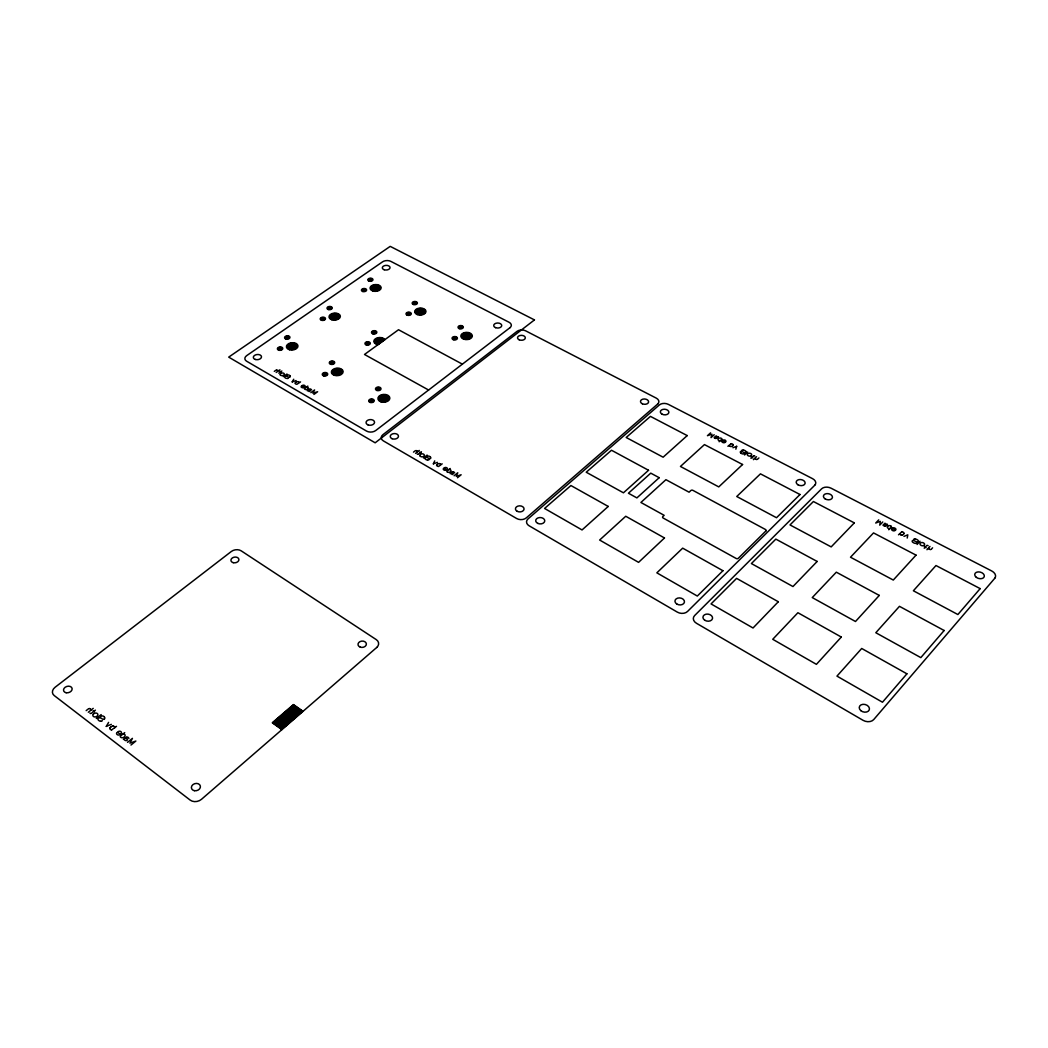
<?xml version="1.0" encoding="UTF-8"?>
<svg xmlns="http://www.w3.org/2000/svg" width="1048" height="1048" viewBox="0 0 1048 1048"><rect width="100%" height="100%" fill="white"/><g stroke="black" fill="none" stroke-linecap="round" stroke-linejoin="round"><path stroke-width="1.5" d="M127.398 739.547C127.358 742.233 121.306 739.547 126.035 737.556A3.707 2.817 -15.7 0 1 126.402 737.281M907.227 538.043L907.791 534.794L903.979 536.419M417.366 451.793L417.366 451.767A1.585 1.074 -2.1 0 0 416.921 450.928M735.853 449.173L736.679 446.291M90.718 710.177L90.731 710.138A1.873 1.389 -16.2 0 0 90.403 709.011M433.348 463.858L434.724 460.897M736.652 446.33L732.919 447.719M106.241 726.487L108.599 722.386M292.196 381.904L293.728 379.258M722.02 440.854L721.915 441.103A2.869 1.899 6.7 0 0 721.875 441.509L721.98 441.85A1.899 1.258 6.6 0 0 723.683 442.714A1.506 0.996 6.6 0 0 724.365 442.675A2.07 1.376 6.6 0 0 724.941 442.439A6.34 4.192 6.5 0 0 725.491 442.073L722.413 440.474A9.406 6.236 6.8 0 0 722.046 440.802L722.059 440.802M924.349 544.96L924.519 544.659A1.939 1.31 13.1 0 0 924.257 543.519A2.332 1.572 13.1 0 0 920.681 542.825A2.332 1.572 13.1 0 0 920.851 545.235A2.332 1.572 13.1 0 0 924.257 545.209M433.387 463.806L437.396 462.365M106.372 726.303L111.337 724.365M751.39 455.382L751.573 455.107A1.808 1.192 7.5 0 0 751.429 454.085A2.253 1.493 7.5 0 0 748.691 453.273A2.253 1.493 7.5 0 0 747.394 454.937A2.161 1.441 7.5 0 0 749.163 456.077A2.161 1.441 7.5 0 0 751.272 455.605M292.209 381.878L296.126 380.581M931.187 549.362L932.589 547.816M926.969 549.728L929.956 546.453M924.231 548.235L926.694 545.523M917.079 544.488L920.039 541.253M898.503 534.808L901.647 531.965M888.756 529.751L891.442 526.895A1.493 0.996 12.1 0 0 890.695 525.978M882.77 521.97L879.744 525.153L880.333 521.354L875.722 523.018L878.735 519.86M887.512 524.262A2.175 1.467 12 0 0 886.883 524.655L885.796 525.782M885.822 525.755L885.861 525.716A6.733 4.533 11.9 0 0 885.115 525.245L884.486 524.825A2.358 1.585 11.9 0 1 883.883 524.301L884.957 523.24L886.909 524.629M420.431 454.662L420.261 454.845A1.769 1.205 -2 0 0 420.13 455.959M753.407 459.666L756.538 456.718M757.429 459.325L758.909 457.937M750.971 458.317L753.551 455.893M744.552 454.963L747.656 452.055M727.902 446.278L731.137 443.71M719.151 441.732L721.954 439.164A1.389 0.917 6.5 0 0 721.338 438.339A2.044 1.362 6.5 0 0 718.496 438.509A2.62 1.729 6.5 0 0 718.011 439.479A1.782 1.179 6.5 0 0 720.225 440.71M714.199 434.737L711.042 437.606L711.959 434.186L707.439 435.693L710.583 432.85M718.483 436.806A2.03 1.336 6.5 0 0 717.854 437.16L716.78 438.116A6.262 4.153 6.3 0 0 716.111 437.697L715.653 437.383A2.201 1.454 6.4 0 1 715.168 436.99M280.668 373.638L280.419 373.887A1.69 1.087 -5.4 0 0 280.274 374.817M281.86 722.085L293.545 711.998M722.452 440.435L722.517 440.383A1.926 1.271 6.6 0 1 723.841 439.95A1.559 1.035 6.6 0 1 724.64 440.094A2.817 1.873 6.6 0 1 725.347 440.448M127.528 742.351L132.428 738.355L129.926 743.137L135.86 741.041L130.987 745.036M454.098 475.766L457.766 472.766L456.286 476.342L461.133 474.77L457.478 477.757M124.712 732.604L120.35 736.155A1.651 1.244 -15.9 0 0 120.717 737.294A2.437 1.847 -15.8 0 0 124.096 737.072A3.105 2.358 -15.8 0 0 125.079 735.735A2.122 1.611 -15.8 0 0 123.022 734.006M450.221 468.495L446.959 471.155A1.389 0.956 -1.2 0 0 447.431 472.006M450.077 473.604A2.044 1.402 -1.2 0 0 450.771 473.238L452.094 472.19A6.288 4.323 -0.9 0 0 452.631 472.674L453.129 473.067A2.214 1.533 -1.1 0 1 453.43 473.355M116.511 726.343L111.704 729.84M442.177 463.845L438.575 466.465A2.161 1.48 -1.5 0 1 436.571 464.985M423.471 458.002L427.139 455.094M96.324 718.483L101.184 714.605M91.333 713.347L95.394 710.138M418.375 454.164L421.427 451.754M86.185 710.623L88.504 708.789M413.501 452.133L415.231 450.758M88.307 712.247L93.22 708.356M415.584 453.352L419.279 450.43M446.697 469.792L443.867 468.142A6.367 4.375 -1.2 0 1 444.483 467.762A2.083 1.428 -1.3 0 1 445.112 467.526A1.506 1.035 -1.3 0 1 445.806 467.487A1.899 1.31 -1.3 0 1 447.352 468.391L447.417 468.718A2.882 1.978 -1.3 0 1 447.313 469.137L447.129 469.452A9.38 6.432 -1.4 0 1 446.658 469.832L446.592 469.884A1.926 1.323 -1.3 0 1 445.177 470.329A1.559 1.074 -1.3 0 1 444.391 470.185A2.83 1.939 -1.3 0 1 443.736 469.818A1.506 1.035 -1.3 0 1 443.291 468.954A6.471 4.454 -1.1 0 1 443.487 468.495M917.93 541.803L917.052 541.96A3.432 2.306 12.9 0 1 915.873 541.567A7.663 5.135 12.9 0 1 914.865 541.069A2.201 1.48 12.9 0 0 913.266 540.519A1.559 1.048 12.9 0 0 912.9 540.676M313.915 394.441L317.623 391.742L312.894 393.17L314.583 389.948L310.863 392.646M307.798 386.096L304.483 388.494A1.323 0.865 -4.9 0 0 304.863 389.267A1.965 1.271 -4.9 0 0 307.627 389.096M307.942 390.38L309.265 389.424M300.553 381.904L296.925 384.275A2.057 1.323 -5.1 0 1 295.13 382.952M283.288 376.651L286.995 374.018M274.301 371.372L276.056 370.127M276.187 372.459L279.921 369.813M278.768 373.193L281.846 371.018M916.607 543.034L916.083 543.309A1.559 1.048 12.9 0 1 915.428 543.375A2.476 1.664 12.9 0 1 914.236 543.1A7.349 4.939 12.9 0 1 913.804 542.903A3.092 2.083 12.9 0 1 913.188 542.55A1.913 1.284 12.9 0 1 912.611 540.493M744.355 453.601L743.661 453.928A1.441 0.956 7.3 0 1 743.098 453.967A2.292 1.533 7.3 0 1 741.997 453.719A6.825 4.52 7.3 0 1 741.604 453.535L741.539 453.509A2.869 1.899 7.3 0 1 741.054 453.221M885.495 526.031L884.656 526.148M100.818 716.426L101.748 715.994A1.69 1.258 -16 0 1 102.403 715.941A2.685 2.004 -16 0 1 103.555 716.282A8.004 5.987 -16.2 0 1 103.922 716.518L103.988 716.557A3.354 2.502 -16 0 1 104.407 716.937M427.073 456.443L427.82 456.129A1.428 0.969 -1.8 0 1 428.383 456.077A2.266 1.546 -1.8 0 1 429.431 456.339A6.747 4.611 -1.9 0 1 429.785 456.509L429.85 456.548A2.83 1.926 -1.8 0 1 430.283 456.823M716.413 438.392L715.457 438.47M126.428 737.268L127.633 737.137M452.395 471.98L453.417 471.862M286.825 375.25L287.558 374.948A1.362 0.878 -5.3 0 1 288.108 374.922A2.161 1.389 -5.3 0 1 289.078 375.145A6.432 4.14 -5.4 0 1 289.392 375.302L289.445 375.328A2.699 1.729 -5.3 0 1 289.838 375.59M309.566 389.24L310.549 389.136M276.659 369.944L277.641 370.272A1.506 0.969 -5.5 0 1 278.008 370.691M426.484 457.36L425.658 457.478A2.07 1.415 -1.8 0 0 424.99 458.015M99.927 717.644L98.892 717.828A2.45 1.834 -16.1 0 0 98.053 718.496A2.201 1.651 -16.1 0 0 98.224 719.871A3.576 2.672 -16 0 0 98.971 720.644L99.416 720.893A2.961 2.214 -16 0 0 99.953 721.142A3.17 2.371 -16 0 0 100.398 721.221A2.685 2.017 -16 0 0 100.831 721.247M744.761 452.684L745.652 452.513A2.096 1.389 7.3 0 0 746.137 452.042M892.084 528.349L895.503 530.131A6.812 4.585 12.1 0 1 894.966 530.537A2.227 1.506 12.2 0 1 894.376 530.799A1.624 1.087 12.2 0 1 893.669 530.851A2.044 1.376 12.2 0 1 891.783 529.869L891.638 529.581A3.092 2.083 12.2 0 1 891.612 529.057L891.73 528.716A10.126 6.812 12.4 0 1 892.123 528.31L892.175 528.244A2.07 1.389 12.2 0 1 893.525 527.773A1.677 1.127 12.2 0 1 894.376 527.93A3.039 2.044 12.2 0 1 895.162 528.323A1.611 1.087 12.2 0 1 895.87 529.253A6.943 4.664 12.1 0 1 895.804 529.751M751.233 457.059L752.818 457.871M924.375 546.82L926.131 547.737M462.391 364.154L398.515 329.74L364.507 354.473L428.606 390.026M279.999 371.411L281.257 372.145M419.514 452.199L420.916 453.011M304.352 387.275L301.798 385.782A6.065 3.93 -4.9 0 1 302.413 385.441A1.978 1.284 -5 0 1 303.029 385.232A1.441 0.93 -5 0 1 303.684 385.192A1.808 1.166 -5 0 1 305.086 386.005L305.125 386.24A2.738 1.769 -5 0 1 304.981 386.686L304.772 386.961A8.934 5.777 -5.1 0 1 304.3 387.315L304.234 387.354A1.834 1.192 -5 0 1 302.859 387.76A1.48 0.956 -5 0 1 302.125 387.629A2.685 1.742 -4.9 0 1 301.536 387.301M303.042 711.317L293.466 704.584L272.297 722.779L281.886 729.644M93.089 710.714L94.517 711.802M120.376 734.334L117.481 732.12A7.533 5.712 -15.9 0 1 118.28 731.609A2.463 1.86 -15.8 0 1 119.053 731.294A1.782 1.349 -15.8 0 1 119.852 731.229A2.253 1.703 -15.9 0 1 121.437 732.447L121.437 732.893A3.406 2.581 -15.9 0 1 121.227 733.456L120.926 733.875A11.109 8.371 -15.9 0 1 120.297 734.386L120.219 734.465A2.279 1.729 -15.9 0 1 118.49 735.041A1.847 1.402 -15.9 0 1 117.625 734.845A3.341 2.528 -15.8 0 1 116.944 734.36A1.782 1.349 -15.9 0 1 116.642 733.194A7.663 5.803 -15.7 0 1 116.97 732.578M310.169 390.223L309.723 389.869A5.987 3.878 -4.7 0 1 309.239 389.45M715.077 436.833L716.151 435.889L717.88 437.134M453.535 473.565L452.291 474.561L450.745 473.264M310.522 390.668L309.199 391.559L307.889 390.393A1.939 1.258 -4.9 0 1 307.234 390.708M114.769 727.757L114.73 727.299A2.672 2.017 -15.9 0 0 114.415 726.67M755.058 458.277L755.071 458.317A1.624 1.074 7.7 0 0 755.687 459.168M89.237 708.487A1.624 1.205 -16.2 0 1 90.259 709.077M90.626 713.557A1.624 1.218 -16.2 0 1 89.958 713.085M104.302 717.029A2.07 1.559 -16 0 1 103.988 719.413M103.765 719.19A1.69 1.271 -15.9 0 1 103.333 719.295A2.384 1.782 -15.9 0 1 101.892 718.679A8.358 6.249 -16.3 0 0 101.027 718.103A3.72 2.79 -16.2 0 0 99.94 717.605M100.831 721.221A2.214 1.651 -16.1 0 0 101.787 721.063A6.105 4.559 -16.1 0 0 102.363 720.67M111.625 729.919A2.554 1.926 -15.9 0 1 109.791 727.875M110.066 727.875A2.541 1.913 -15.9 0 1 110.905 726.932A3.72 2.803 -15.9 0 1 111.245 726.644M111.298 726.683A2.685 2.03 -15.9 0 1 112.974 725.963M112.974 726.028A2.07 1.559 -15.9 0 1 114.127 726.395M124.28 738.958A2.41 1.834 -15.9 0 1 123.402 739.443M128.026 737.399A2.332 1.769 -15.8 0 1 128.865 738.499M127.437 739.403A2.62 1.991 -15.9 0 0 127.018 738.748L126.533 738.224A7.428 5.633 -15.5 0 1 125.996 737.596M377.935 344.7A5.777 3.655 -2.8 0 1 375.315 338.818A5.777 3.655 -2.8 0 1 384.93 339.618M378.551 344.255A4.965 3.144 -2.8 0 1 374.634 341.176A4.965 3.144 -2.8 0 1 378.918 338.059A4.965 3.144 -2.8 0 1 384.315 340.063M379.206 343.783A4.153 2.633 -2.8 0 1 375.433 341.281A4.153 2.633 -2.8 0 1 379.193 338.543A4.153 2.633 -2.8 0 1 383.673 340.534M379.939 343.246A3.341 2.122 -2.8 0 1 376.258 341.386A3.341 2.122 -2.8 0 1 379.494 339.028A3.341 2.122 -2.8 0 1 382.926 341.072M756.866 459.561A1.402 0.93 7.7 0 1 755.805 459.116M754.115 455.723A1.402 0.93 7.6 0 1 754.822 456.063M741.133 453.155A1.782 1.179 7.2 0 1 740.713 451.374M741.329 451.4A2.044 1.362 7.2 0 1 742.744 451.911A7.1 4.716 7.3 0 0 743.674 452.343A3.183 2.109 7.3 0 0 744.761 452.71M746.111 452.029A1.886 1.258 7.3 0 0 745.6 451.02A3.052 2.03 7.3 0 0 744.722 450.457L744.263 450.26A2.528 1.677 7.2 0 0 743.726 450.077A2.712 1.808 7.3 0 0 743.32 450.024M742.927 450.024A1.886 1.258 7.2 0 0 742.141 450.142A5.227 3.471 7.3 0 0 741.761 450.43M731.137 443.658A2.161 1.428 6.9 0 1 733.286 445.151M733.037 445.151A2.161 1.428 6.9 0 1 732.578 445.845M732.316 446.016A2.279 1.506 6.8 0 1 731.059 446.553A1.755 1.166 6.9 0 1 729.945 446.238M729.618 446.029A2.266 1.506 6.9 0 1 729.212 445.662M715.064 438.287A1.952 1.297 6.4 0 1 714.133 437.619M725.805 441.732A6.445 4.271 6.5 0 0 725.91 441.287A1.493 0.996 6.6 0 0 725.334 440.461M884.067 525.899A2.109 1.415 11.9 0 1 882.94 525.074M887.721 526.162A2.201 1.48 12.1 0 1 890.721 525.952M887.774 526.188A2.817 1.886 12.1 0 0 887.302 527.236A1.913 1.284 12.1 0 0 889.791 528.611M900.533 534.677A2.437 1.638 12.5 0 1 899.826 534.126M901.634 531.742A2.437 1.638 12.5 0 1 904.188 533.484M903.821 533.55A2.319 1.559 12.4 0 1 903.402 534.323M903.14 534.532A2.45 1.651 12.4 0 1 901.883 535.109M901.856 535.056A1.886 1.271 12.5 0 1 900.664 534.755M917.956 541.764A2.266 1.52 12.9 0 0 918.441 541.24A2.03 1.362 12.9 0 0 917.747 540.1A3.288 2.214 12.9 0 0 916.764 539.471L916.253 539.261A2.725 1.834 12.9 0 0 915.664 539.052A2.921 1.965 12.9 0 0 915.218 539A2.476 1.664 12.9 0 0 914.812 538.973M914.812 538.986A2.03 1.376 12.9 0 0 914 539.117A5.633 3.786 13 0 0 913.62 539.445M927.27 545.353A1.52 1.022 13.3 0 1 928.122 545.772M929.327 549.178A1.742 1.179 13.4 0 1 928.528 548.222M930.598 549.611A1.52 1.022 13.4 0 1 929.432 549.126M301.418 386.096A6.17 3.995 -4.9 0 0 301.208 386.516A1.428 0.93 -5 0 0 301.549 387.288M310.876 389.319A1.873 1.218 -4.8 0 1 311.57 389.843M307.588 389.083A2.502 1.624 -4.9 0 0 308.335 388.205A1.703 1.1 -4.9 0 0 306.501 387.053M298.798 382.101A2.057 1.323 -5.1 0 1 299.034 382.35M295.366 382.952A2.044 1.323 -5.1 0 1 295.981 382.31M296.283 382.14A2.161 1.402 -5.1 0 1 297.606 381.655A1.664 1.074 -5.1 0 1 298.588 381.944M289.746 375.643A1.677 1.074 -5.3 0 1 289.68 377.254M289.104 377.241A1.926 1.231 -5.2 0 1 287.899 376.769A6.72 4.323 -5.4 0 0 287.139 376.376M287.126 376.389A3 1.926 -5.4 0 0 286.209 376.049L285.318 376.232A1.978 1.271 -5.3 0 0 284.728 376.664A1.782 1.14 -5.3 0 0 284.964 377.581A2.882 1.847 -5.3 0 0 285.646 378.105L286.025 378.276A2.384 1.533 -5.3 0 0 286.497 378.433M287.231 378.485A1.782 1.14 -5.3 0 0 288.004 378.38A4.913 3.157 -5.3 0 0 288.449 378.118M280.235 374.83A2.109 1.349 -5.4 0 0 282.646 375.551A2.109 1.349 -5.4 0 0 284.309 374.044A2.017 1.297 -5.4 0 0 282.947 373.023A2.017 1.297 -5.4 0 0 280.838 373.442M453.797 472.059A1.978 1.362 -1.1 0 1 454.622 472.753M447.404 472.032A2.057 1.415 -1.2 0 0 450.339 471.823A2.633 1.808 -1.2 0 0 450.994 470.827A1.795 1.231 -1.2 0 0 448.95 469.543M436.806 464.998A2.148 1.467 -1.5 0 1 437.396 464.29M437.697 464.094A2.266 1.559 -1.5 0 1 439.046 463.557A1.742 1.192 -1.5 0 1 440.121 463.884M440.409 464.081A2.253 1.546 -1.5 0 1 440.763 464.461M430.191 456.902A1.755 1.192 -1.8 0 1 430.283 458.67M429.667 458.657A2.017 1.376 -1.7 0 1 428.357 458.133A7.048 4.821 -1.9 0 0 427.505 457.701A3.144 2.148 -1.9 0 0 426.497 457.334M425.016 458.028A1.86 1.271 -1.8 0 0 425.331 459.037A3.013 2.057 -1.8 0 0 426.091 459.614L426.523 459.797A2.502 1.703 -1.8 0 0 427.021 459.98A2.685 1.834 -1.8 0 0 427.414 460.033M427.807 460.046A1.873 1.271 -1.8 0 0 428.619 459.928A5.161 3.511 -1.9 0 0 429.051 459.627M420.445 454.36A2.214 1.506 -2 0 1 423.798 454.321A2.214 1.506 -2 0 1 423.274 456.587A2.214 1.506 -2 0 1 420.078 455.972M417.798 454.321A1.376 0.93 -2.1 0 1 417.183 454.02M415.846 450.535A1.376 0.93 -2.1 0 1 416.803 450.968M415.833 303.055C414.143 305.571 413.017 300.999 415.82 303.095M409.676 313.732C407.934 316.3 406.886 311.623 409.676 313.771M421.231 311.531L419.436 311.544L421.217 311.649M379.337 388.795C377.267 391.559 376.56 386.489 379.337 388.795M372.564 400.729C370.507 403.48 369.708 398.436 372.564 400.729M373.127 332.334C375.865 334.482 374.948 329.976 373.127 332.281M371.411 279.698L369.381 279.724L371.411 279.698M368.673 343.39C367.114 345.971 365.7 341.334 368.673 343.39M384.839 398.292L382.926 398.345L384.839 398.292M365.058 290.047L363.001 290.165L365.058 290.047M380.503 341.124L378.669 341.176L380.503 341.124M374.712 287.938L376.481 287.925L374.726 287.859M333.067 362.687C330.998 365.346 330.369 360.433 333.067 362.739M323.911 374.241C326.347 376.599 326.36 371.752 323.911 374.202M330.657 308.033C328.771 310.536 327.959 305.99 330.657 308.033M323.884 318.775C322.05 321.278 321.212 316.653 323.884 318.815M338.19 371.857L336.316 371.961L338.19 371.896M335.583 316.562L333.788 316.706L335.583 316.562M288.344 337.443C286.156 340.076 285.868 335.203 288.331 337.495M459.614 327.159C462.129 329.478 461.67 324.867 459.627 327.107M455.801 338.255C453.915 340.744 453.077 335.976 455.788 338.308M281.139 348.604C279.043 351.263 278.558 346.364 281.126 348.656M291.279 346.338L293.113 346.312L291.292 346.285M465.653 335.91L467.487 335.989L465.666 335.871M93.338 714.264L93.246 714.382A2.096 1.572 -16.1 0 0 92.931 715.745A2.515 1.873 -16.1 0 0 96.429 716.596A2.515 1.873 -16.1 0 0 97.503 713.701A2.515 1.873 -16.1 0 0 93.809 713.727A4.218 3.144 -16.1 0 0 93.573 714.015L93.338 714.264M994.749 578.313L873.757 719.531A7.965 5.895 15.8 0 1 863.002 720.29L696.462 623.272A7.375 5.423 8.3 0 1 694.628 615.569L821.619 488.813A6.943 4.651 10 0 1 831.09 488.211L991.709 570.964A7.48 5.017 15.2 0 1 994.749 578.313M906.913 673.812L882.481 702.226L836.959 676.117L861.705 648.476L906.913 673.812M944.143 630.503L920.825 657.62L875.814 632.73L899.459 606.334L944.143 630.503M980.168 588.622L957.885 614.534L913.384 590.771L935.982 565.54L980.168 588.622M841.308 637.053L816.418 664.34L772.743 639.293L797.908 612.726L841.308 637.053M879.285 595.421L855.495 621.503L812.252 597.583L836.317 572.182L879.285 595.421M916.031 555.126L893.289 580.055L850.504 557.222L873.521 532.921L916.031 555.126M778.31 601.749L753.027 627.988L711.055 603.923L736.6 578.378L778.31 601.749M817.152 561.453L792.969 586.539L751.403 563.562L775.834 539.117L817.152 561.453M854.33 522.886L831.182 546.899L790.009 524.93L813.405 501.52L854.33 522.886M814.741 485.263L687.54 611.456A7.323 5.358 7.5 0 1 677.349 612.137L529.096 525.769A6.904 4.886 1.6 0 1 528.035 518.891L659.375 404.934A6.498 4.244 4.8 0 1 668.388 404.384L812.58 478.674A6.891 4.611 9.3 0 1 814.741 485.263M722.937 570.715L697.313 596.05L656.847 572.837L682.68 548.156L722.937 570.715M799.991 494.512L776.516 517.725L736.744 496.503L760.455 473.853L799.991 494.512M765.865 530.995L738.29 558.309A1.559 1.1 8.5 0 1 736.128 558.453L663.201 518.039A1.52 1.061 5.8 0 1 662.847 516.546L664.157 515.328L640.904 502.464L665.925 479.683L689.073 492.193L690.881 490.516A1.493 1.022 6.3 0 1 692.951 490.385L765.42 529.476A1.546 1.074 8.9 0 1 765.865 530.995M664.484 537.965L638.573 562.357L599.639 540.034L625.748 516.258L664.484 537.965M742.574 464.513L718.771 486.901L680.453 466.452L704.452 444.601L742.574 464.513M659.192 477.691L636.896 497.905L628.433 493.228L650.769 473.146L659.192 477.691M608.233 506.446L582.046 529.947L544.567 508.45L570.924 485.538L608.233 506.446M648.542 470.277L623.442 492.809L586.225 472.229L611.495 450.247L648.542 470.277M687.213 435.588L663.122 457.203L626.18 437.488L650.441 416.384L687.213 435.588M297.37 711.71L281.846 725.124L278.008 722.386L293.532 709.011L297.37 711.71M297.842 711.671L281.846 725.491L277.537 722.413L293.532 708.631L297.842 711.671M298.313 711.644L281.86 725.871L277.065 722.452L293.519 708.265L298.313 711.644M298.785 711.605L281.86 726.251L276.58 722.478L293.519 707.898L298.785 711.605M299.256 711.579L281.86 726.618L276.109 722.517L293.506 707.531L299.256 711.579M299.728 711.54L281.86 726.998L275.637 722.544L293.506 707.164L299.728 711.54M300.2 711.513L281.873 727.378L275.152 722.583L293.492 706.797L300.2 711.513M300.684 711.474L281.873 727.757L274.681 722.609L293.492 706.418L300.684 711.474M301.156 711.448L281.873 728.124L274.196 722.648L293.492 706.051L301.156 711.448M301.627 711.409L281.886 728.504L273.724 722.675L293.479 705.684L301.627 711.409M302.099 711.382L281.886 728.884L273.253 722.714L293.479 705.317L302.099 711.382M302.571 711.343L281.886 729.264L272.768 722.753L293.466 704.95L302.571 711.343M376.717 647.481L201.517 799.283A8.109 6.419 -14.9 0 1 190.173 800.096L54.195 695.531A7.768 5.672 -16.5 0 1 55.112 687.252L231.307 551.497A7.061 5.004 -8.5 0 1 241.223 550.855L376.232 639.594A7.388 5.581 -4.6 0 1 376.717 647.481M657.672 404.056L526.306 517.882A6.878 4.847 1.2 0 1 516.612 518.498L383.385 440.894A6.55 4.402 -2.9 0 1 382.939 434.671L517.031 331.351A6.144 3.878 0.7 0 1 525.664 330.841L656.205 398.096A6.458 4.218 4.4 0 1 657.672 404.056M293.532 709.378L278.493 722.347L281.846 724.744L296.885 711.736L293.532 709.378M293.545 709.745L278.964 722.321L281.846 724.365L296.414 711.775L293.545 709.745M293.545 710.112L279.436 722.282L281.833 723.998L295.942 711.802L293.545 710.112M293.558 710.492L279.921 722.242L281.833 723.618L295.471 711.841L293.558 710.492M293.558 710.858L280.392 722.216L281.833 723.238L294.999 711.867L293.558 710.858M293.571 711.225L280.864 722.177L281.833 722.871L294.527 711.906L293.571 711.225M293.571 711.605L281.349 722.151L293.571 711.605M534.454 319.915L375.158 442.806L228.7 357.119L390.21 246.372L534.454 319.915M509.97 327.697L375.76 430.505A6.511 4.349 -3.4 0 1 366.551 431.082L246.647 361.233A6.262 3.956 -6 0 1 246.712 355.613L382.559 261.83A5.856 3.524 -2.4 0 1 390.799 261.358L509.105 322.299A6.105 3.838 0.3 0 1 509.97 327.697M194.378 790.69A4.572 3.616 -14.6 0 0 200.351 786.026A4.572 3.616 -14.6 0 0 192.976 784.585A4.572 3.616 -14.6 0 0 194.378 790.69M66.168 692.741A4.402 3.223 -16.2 0 0 72.115 688.523A4.402 3.223 -16.2 0 0 65.212 687.226A4.402 3.223 -16.2 0 0 66.168 692.741M233.259 562.684A4.022 2.856 -8.6 0 0 238.905 559.383A4.022 2.856 -8.6 0 0 232.604 557.772A4.022 2.856 -8.6 0 0 233.259 562.684M360.25 647.127A4.192 3.17 -5 0 0 366.368 643.957A4.192 3.17 -5 0 0 359.936 641.651A4.192 3.17 -5 0 0 360.25 647.127M328.679 309.081A1.834 1.127 -3.9 0 0 331.443 308.007A1.834 1.127 -3.9 0 0 328.718 307.116A1.834 1.127 -3.9 0 0 328.679 309.081M321.906 319.837A1.847 1.14 -4.1 0 0 324.683 318.749A1.847 1.14 -4.1 0 0 321.946 317.845A1.847 1.14 -4.1 0 0 321.906 319.837M333.801 317.544A1.703 1.061 -3.8 0 0 336.382 316.548A1.703 1.061 -3.8 0 0 333.853 315.71A1.703 1.061 -3.8 0 0 333.801 317.544M333.395 317.976A2.502 1.546 -3.8 0 0 337.168 316.522A2.502 1.546 -3.8 0 0 333.474 315.291A2.502 1.546 -3.8 0 0 333.395 317.976M332.989 318.422A3.288 2.044 -3.8 0 0 337.967 316.496A3.288 2.044 -3.8 0 0 333.081 314.872A3.288 2.044 -3.8 0 0 332.989 318.422M332.583 318.867A4.087 2.541 -3.8 0 0 338.766 316.47A4.087 2.541 -3.8 0 0 332.688 314.452A4.087 2.541 -3.8 0 0 332.583 318.867M332.177 319.312A4.886 3.039 -3.8 0 0 339.565 316.444A4.886 3.039 -3.8 0 0 332.308 314.046A4.886 3.039 -3.8 0 0 332.177 319.312M321.487 320.282A2.646 1.638 -4.1 0 0 325.483 318.71A2.646 1.638 -4.1 0 0 321.553 317.426A2.646 1.638 -4.1 0 0 321.487 320.282M328.286 309.527A2.62 1.624 -3.9 0 0 332.242 307.981A2.62 1.624 -3.9 0 0 328.325 306.71A2.62 1.624 -3.9 0 0 328.286 309.527M331.771 319.758A5.685 3.524 -3.8 0 0 340.351 316.431A5.685 3.524 -3.8 0 0 331.915 313.627A5.685 3.524 -3.8 0 0 331.771 319.758M372.865 333.84A2.672 1.677 -2.9 0 0 376.848 332.242A2.672 1.677 -2.9 0 0 372.826 330.932A2.672 1.677 -2.9 0 0 372.865 333.84M366.289 344.949A2.685 1.703 -3.1 0 0 370.298 343.338A2.685 1.703 -3.1 0 0 366.263 342.002A2.685 1.703 -3.1 0 0 366.289 344.949M378.328 342.578A2.541 1.611 -2.8 0 0 382.127 341.072A2.541 1.611 -2.8 0 0 378.315 339.801A2.541 1.611 -2.8 0 0 378.328 342.578M378.734 342.12A1.729 1.087 -2.8 0 0 381.315 341.098A1.729 1.087 -2.8 0 0 378.721 340.22A1.729 1.087 -2.8 0 0 378.734 342.12M366.682 344.491A1.873 1.192 -3.1 0 0 369.486 343.364A1.873 1.192 -3.1 0 0 366.669 342.434A1.873 1.192 -3.1 0 0 366.682 344.491M373.258 333.382A1.86 1.166 -2.9 0 0 376.036 332.268A1.86 1.166 -2.9 0 0 373.232 331.351A1.86 1.166 -2.9 0 0 373.258 333.382M495.573 327.644A4.009 2.515 0.1 0 0 501.73 325.64A4.009 2.515 0.1 0 0 495.887 323.282A4.009 2.515 0.1 0 0 495.573 327.644M369.499 280.72A1.795 1.087 -2.8 0 0 372.184 279.672A1.795 1.087 -2.8 0 0 369.486 278.82A1.795 1.087 -2.8 0 0 369.499 280.72M363.132 291.069A1.808 1.1 -3 0 0 365.831 290.021A1.808 1.1 -3 0 0 363.119 289.156A1.808 1.1 -3 0 0 363.132 291.069M374.765 288.855A1.664 1.022 -2.7 0 0 377.254 287.899A1.664 1.022 -2.7 0 0 374.765 287.087A1.664 1.022 -2.7 0 0 374.765 288.855M374.372 289.274A2.45 1.493 -2.7 0 0 378.04 287.873A2.45 1.493 -2.7 0 0 374.372 286.694A2.45 1.493 -2.7 0 0 374.372 289.274M373.979 289.707A3.236 1.978 -2.7 0 0 378.826 287.846A3.236 1.978 -2.7 0 0 373.979 286.287A3.236 1.978 -2.7 0 0 373.979 289.707M373.599 290.139A4.009 2.45 -2.7 0 0 379.599 287.82A4.009 2.45 -2.7 0 0 373.586 285.894A4.009 2.45 -2.7 0 0 373.599 290.139M373.206 290.558A4.795 2.921 -2.7 0 0 380.385 287.807A4.795 2.921 -2.7 0 0 373.193 285.488A4.795 2.921 -2.7 0 0 373.206 290.558M362.739 291.501A2.594 1.585 -3 0 0 366.617 289.995A2.594 1.585 -3 0 0 362.726 288.75A2.594 1.585 -3 0 0 362.739 291.501M369.119 281.139A2.581 1.559 -2.8 0 0 372.97 279.646A2.581 1.559 -2.8 0 0 369.093 278.427A2.581 1.559 -2.8 0 0 369.119 281.139M372.813 290.99A5.567 3.406 -2.7 0 0 381.158 287.781A5.567 3.406 -2.7 0 0 372.8 285.095A5.567 3.406 -2.7 0 0 372.813 290.99M459.692 328.221A1.86 1.166 -0.8 0 0 462.522 327.238A1.86 1.166 -0.8 0 0 459.784 326.19A1.86 1.166 -0.8 0 0 459.692 328.221M453.758 339.264A1.873 1.179 -0.9 0 0 456.601 338.255A1.873 1.179 -0.9 0 0 453.849 337.207A1.873 1.179 -0.9 0 0 453.758 339.264M465.653 336.906A1.716 1.087 -0.6 0 0 468.286 336.002A1.716 1.087 -0.6 0 0 465.757 335.019A1.716 1.087 -0.6 0 0 465.653 336.906M465.233 337.338A2.528 1.598 -0.6 0 0 469.098 336.015A2.528 1.598 -0.6 0 0 465.377 334.574A2.528 1.598 -0.6 0 0 465.233 337.338M464.801 337.77A3.341 2.109 -0.6 0 0 469.897 336.015A3.341 2.109 -0.6 0 0 464.998 334.129A3.341 2.109 -0.6 0 0 464.801 337.77M464.382 338.216A4.14 2.62 -0.6 0 0 470.709 336.028A4.14 2.62 -0.6 0 0 464.618 333.683A4.14 2.62 -0.6 0 0 464.382 338.216M463.95 338.648A4.952 3.131 -0.6 0 0 471.508 336.041A4.952 3.131 -0.6 0 0 464.225 333.238A4.952 3.131 -0.6 0 0 463.95 338.648M453.326 339.696A2.672 1.69 -0.9 0 0 457.413 338.268A2.672 1.69 -0.9 0 0 453.47 336.762A2.672 1.69 -0.9 0 0 453.326 339.696M459.273 328.653A2.659 1.677 -0.8 0 0 463.321 327.238A2.659 1.677 -0.8 0 0 459.404 325.758A2.659 1.677 -0.8 0 0 459.273 328.653M797.921 484.752A4.52 3.026 9.1 0 0 805.113 483.377A4.52 3.026 9.1 0 0 798.969 479.617A4.52 3.026 9.1 0 0 797.921 484.752M662.061 414.17A4.271 2.803 4.8 0 0 668.86 412.584A4.271 2.803 4.8 0 0 662.939 409.388A4.271 2.803 4.8 0 0 662.061 414.17M537.873 523.424A4.533 3.196 1.8 0 0 544.764 520.895A4.533 3.196 1.8 0 0 538.082 517.882A4.533 3.196 1.8 0 0 537.873 523.424M676.864 604.067A4.782 3.498 7.4 0 0 684.436 602.102A4.782 3.498 7.4 0 0 677.794 598.094A4.782 3.498 7.4 0 0 676.864 604.067M860.762 710.596A5.201 3.838 15.5 0 0 869.29 709.824A5.201 3.838 15.5 0 0 862.963 704.322A5.201 3.838 15.5 0 0 860.762 710.596M704.662 620.167A4.847 3.55 8.6 0 0 712.496 618.595A4.847 3.55 8.6 0 0 706.09 614.18A4.847 3.55 8.6 0 0 704.662 620.167M825.195 498.914A4.572 3.065 10 0 0 832.426 497.525A4.572 3.065 10 0 0 826.165 493.7A4.572 3.065 10 0 0 825.195 498.914M976.33 577.356A4.899 3.288 15 0 0 984.242 576.675A4.899 3.288 15 0 0 978.046 571.907A4.899 3.288 15 0 0 976.33 577.356M384.197 269.742A3.851 2.319 -2.4 0 0 390.039 267.633A3.851 2.319 -2.4 0 0 384.328 265.707A3.851 2.319 -2.4 0 0 384.197 269.742M255.371 359.477A4.1 2.594 -5.9 0 0 261.502 356.857A4.1 2.594 -5.9 0 0 255.371 354.971A4.1 2.594 -5.9 0 0 255.371 359.477M368.071 424.912A4.258 2.843 -3.4 0 0 374.555 422.357A4.258 2.843 -3.4 0 0 368.267 419.986A4.258 2.843 -3.4 0 0 368.071 424.912M519.166 339.788A3.878 2.45 0.7 0 0 525.297 338.085A3.878 2.45 0.7 0 0 519.821 335.556A3.878 2.45 0.7 0 0 519.166 339.788M392.122 438.719A4.127 2.777 -2.7 0 0 398.476 436.361A4.127 2.777 -2.7 0 0 392.463 433.911A4.127 2.777 -2.7 0 0 392.122 438.719M517.227 511.319A4.31 3.039 1.1 0 0 524.039 509.223A4.31 3.039 1.1 0 0 517.961 506.092A4.31 3.039 1.1 0 0 517.227 511.319M642.359 403.794A4.074 2.659 4.2 0 0 648.607 401.934A4.074 2.659 4.2 0 0 642.686 399.196A4.074 2.659 4.2 0 0 642.359 403.794M463.53 339.094A5.751 3.642 -0.6 0 0 472.321 336.054A5.751 3.642 -0.6 0 0 463.845 332.792A5.751 3.642 -0.6 0 0 463.53 339.094M417.248 314.583A5.659 3.524 -1.7 0 0 425.986 311.649A5.659 3.524 -1.7 0 0 417.759 308.479A5.659 3.524 -1.7 0 0 417.248 314.583M413.384 304.483A2.62 1.611 -1.9 0 0 417.405 303.108A2.62 1.611 -1.9 0 0 413.593 301.68A2.62 1.611 -1.9 0 0 413.384 304.483M407.214 315.173A2.633 1.638 -2 0 0 411.261 313.784A2.633 1.638 -2 0 0 407.436 312.33A2.633 1.638 -2 0 0 407.214 315.173M417.68 314.164A4.873 3.026 -1.7 0 0 425.187 311.636A4.873 3.026 -1.7 0 0 418.113 308.911A4.873 3.026 -1.7 0 0 417.68 314.164M418.113 313.732A4.074 2.528 -1.7 0 0 424.401 311.623A4.074 2.528 -1.7 0 0 418.48 309.343A4.074 2.528 -1.7 0 0 418.113 313.732M418.545 313.313A3.275 2.044 -1.7 0 0 423.602 311.61A3.275 2.044 -1.7 0 0 418.846 309.776A3.275 2.044 -1.7 0 0 418.545 313.313M418.977 312.88A2.489 1.546 -1.7 0 0 422.816 311.597A2.489 1.546 -1.7 0 0 419.2 310.208A2.489 1.546 -1.7 0 0 418.977 312.88M419.514 312.501A1.69 1.048 -1.7 0 0 422.03 311.518A1.69 1.048 -1.7 0 0 419.462 310.68A1.69 1.048 -1.7 0 0 419.514 312.501M407.751 314.793A1.834 1.14 -2 0 0 410.475 313.706A1.834 1.14 -2 0 0 407.685 312.802A1.834 1.14 -2 0 0 407.751 314.793M413.803 304.064A1.821 1.127 -1.9 0 0 416.619 303.108A1.821 1.127 -1.9 0 0 413.947 302.099A1.821 1.127 -1.9 0 0 413.803 304.064M286.418 338.583A1.873 1.179 -5 0 0 289.143 337.338A1.873 1.179 -5 0 0 286.274 336.552A1.873 1.179 -5 0 0 286.418 338.583M279.2 349.744A1.886 1.192 -5.3 0 0 281.951 348.486A1.886 1.192 -5.3 0 0 279.069 347.687A1.886 1.192 -5.3 0 0 279.2 349.744M291.383 347.36A1.742 1.1 -5 0 0 293.925 346.22A1.742 1.1 -5 0 0 291.265 345.46A1.742 1.1 -5 0 0 291.383 347.36M291.003 347.831A2.554 1.611 -5 0 0 294.737 346.154A2.554 1.611 -5 0 0 290.833 345.054A2.554 1.611 -5 0 0 291.003 347.831M290.623 348.316A3.367 2.122 -5 0 0 295.549 346.089A3.367 2.122 -5 0 0 290.401 344.648A3.367 2.122 -5 0 0 290.623 348.316M290.244 348.788A4.179 2.633 -5 0 0 296.361 346.036A4.179 2.633 -5 0 0 289.969 344.229A4.179 2.633 -5 0 0 290.244 348.788M289.877 349.259A4.991 3.144 -5 0 0 297.173 345.971A4.991 3.144 -5 0 0 289.536 343.823A4.991 3.144 -5 0 0 289.877 349.259M278.82 350.229A2.699 1.703 -5.3 0 0 282.764 348.421A2.699 1.703 -5.3 0 0 278.637 347.281A2.699 1.703 -5.3 0 0 278.82 350.229M286.038 339.054A2.685 1.677 -5 0 0 289.955 337.273A2.685 1.677 -5 0 0 285.842 336.146A2.685 1.677 -5 0 0 286.038 339.054M289.497 349.744A5.803 3.655 -5 0 0 297.986 345.906A5.803 3.655 -5 0 0 289.104 343.416A5.803 3.655 -5 0 0 289.497 349.744M377.293 389.961A1.926 1.258 -3 0 0 380.175 388.769A1.926 1.258 -3 0 0 377.267 387.786A1.926 1.258 -3 0 0 377.293 389.961M370.507 401.908A1.939 1.271 -3.2 0 0 373.402 400.69A1.939 1.271 -3.2 0 0 370.481 399.694A1.939 1.271 -3.2 0 0 370.507 401.908M382.992 399.367A1.795 1.179 -2.9 0 0 385.677 398.266A1.795 1.179 -2.9 0 0 382.979 397.323A1.795 1.179 -2.9 0 0 382.992 399.367M382.572 399.851A2.633 1.729 -2.9 0 0 386.516 398.24A2.633 1.729 -2.9 0 0 382.559 396.865A2.633 1.729 -2.9 0 0 382.572 399.851M382.153 400.349A3.471 2.279 -2.9 0 0 387.354 398.214A3.471 2.279 -2.9 0 0 382.127 396.406A3.471 2.279 -2.9 0 0 382.153 400.349M381.747 400.847A4.31 2.83 -2.9 0 0 388.192 398.188A4.31 2.83 -2.9 0 0 381.708 395.934A4.31 2.83 -2.9 0 0 381.747 400.847M381.328 401.332A5.148 3.38 -2.9 0 0 389.031 398.161A5.148 3.38 -2.9 0 0 381.289 395.476A5.148 3.38 -2.9 0 0 381.328 401.332M370.088 402.406A2.79 1.834 -3.2 0 0 374.241 400.664A2.79 1.834 -3.2 0 0 370.062 399.236A2.79 1.834 -3.2 0 0 370.088 402.406M376.887 390.459A2.764 1.808 -3 0 0 381.014 388.743A2.764 1.808 -3 0 0 376.835 387.328A2.764 1.808 -3 0 0 376.887 390.459M380.922 401.829A5.987 3.93 -2.9 0 0 389.869 398.135A5.987 3.93 -2.9 0 0 380.856 395.017A5.987 3.93 -2.9 0 0 380.922 401.829M334.233 375.276A5.895 3.786 -4 0 0 343.141 371.713A5.895 3.786 -4 0 0 334.377 368.7A5.895 3.786 -4 0 0 334.233 375.276M330.605 364.285A2.725 1.742 -4.1 0 0 334.705 362.634A2.725 1.742 -4.1 0 0 330.657 361.272A2.725 1.742 -4.1 0 0 330.605 364.285M323.583 375.839A2.738 1.769 -4.3 0 0 327.723 374.162A2.738 1.769 -4.3 0 0 323.649 372.774A2.738 1.769 -4.3 0 0 323.583 375.839M334.666 374.804A5.07 3.262 -4 0 0 342.316 371.739A5.07 3.262 -4 0 0 334.784 369.145A5.07 3.262 -4 0 0 334.666 374.804M335.085 374.333A4.244 2.725 -4 0 0 341.491 371.752A4.244 2.725 -4 0 0 335.19 369.59A4.244 2.725 -4 0 0 335.085 374.333M335.504 373.848A3.419 2.201 -4 0 0 340.666 371.778A3.419 2.201 -4 0 0 335.596 370.036A3.419 2.201 -4 0 0 335.504 373.848M335.923 373.376A2.594 1.664 -4 0 0 339.84 371.804A2.594 1.664 -4 0 0 335.989 370.481A2.594 1.664 -4 0 0 335.923 373.376M336.343 372.905A1.769 1.14 -4 0 0 339.015 371.83A1.769 1.14 -4 0 0 336.395 370.926A1.769 1.14 -4 0 0 336.343 372.905M324.002 375.367A1.913 1.231 -4.3 0 0 326.897 374.188A1.913 1.231 -4.3 0 0 324.055 373.219A1.913 1.231 -4.3 0 0 324.002 375.367M331.024 363.813A1.899 1.218 -4.1 0 0 333.893 362.66A1.899 1.218 -4.1 0 0 331.05 361.704A1.899 1.218 -4.1 0 0 331.024 363.813"/></g></svg>
